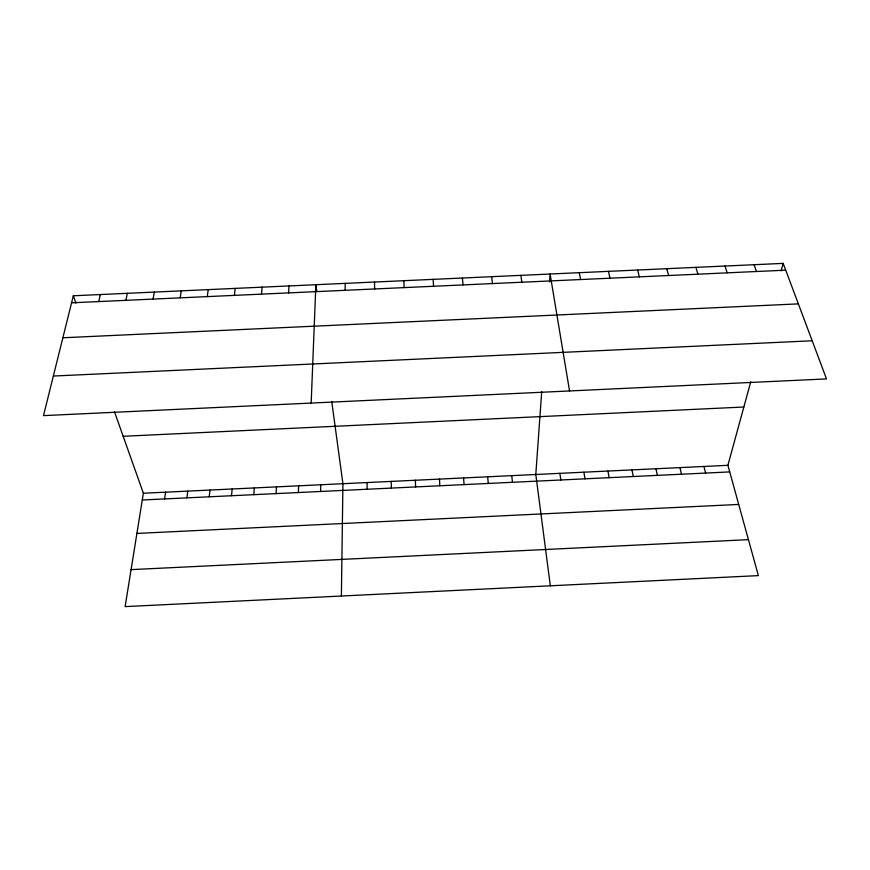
<?xml version="1.0" encoding="UTF-8"?>
<svg xmlns="http://www.w3.org/2000/svg" width="870" height="870" viewBox="0 0 870 870"><rect width="100%" height="100%" fill="white"/><g stroke="black" fill="none" stroke-linecap="round" stroke-linejoin="round"><path stroke-width="1.3" d="M345.118 290.308L345.216 283.37M341.388 596.026L342.921 483.709L331.742 401.462M320.584 491.474L320.791 484.764M311.177 403.071L315.875 284.707L316.756 291.243M298.334 492.54L298.649 485.819M288.546 292.896L288.981 285.936M276.073 493.605L276.497 486.885M541.716 391.609L535.8 474.498L550.34 585.804M549.535 281.913L550.101 274.017L569.545 390.956M253.801 494.671L254.334 487.939M261.478 294.125L262.087 287.165M231.518 495.737L232.159 488.994M234.4 295.365L235.161 288.394M209.224 496.803L209.985 490.06M186.919 497.868L187.79 491.115M207.299 296.605L208.234 289.623M164.604 498.934L165.583 492.181M180.188 297.844L181.275 290.852M114.427 411.64L143.376 493.236L125.128 606.618L758.379 575.614L727.896 465.319L750.745 381.81M153.055 299.084L154.316 292.081M125.911 300.324L127.335 293.32M98.756 301.564L100.344 294.549M73.33 295.778L43.5 415.621L826.5 378.907L783.163 263.382L73.33 295.778L75.918 303.075M781.129 270.831L783.163 263.382M142.278 500L729.712 471.91M136.905 533.43L738.706 504.437M131.076 569.632L748.439 539.65M53.353 376.047L812.199 340.779M123.17 436.283L743.85 407.019M143.376 493.236L727.896 465.319M71.579 302.814L785.708 270.168M62.879 337.767L798.355 303.88M754.094 264.708L756.465 271.505M725.004 266.035L727.2 272.843M695.902 267.373L697.925 274.18M666.779 268.7L668.617 275.518M703.928 466.472L705.624 473.062M637.634 270.026L639.298 276.856M679.948 467.614L681.525 474.215M655.947 468.756L657.415 475.368M608.478 271.353L609.968 278.204M631.946 469.909L633.295 476.521M579.3 272.691L580.616 279.542M607.923 471.051L609.152 477.673M583.9 472.203L584.999 478.826M559.856 473.345L560.846 479.979M520.88 275.355L521.848 282.228M491.648 276.693L492.442 283.576M511.734 475.651L512.484 482.295M487.657 476.793L488.287 483.459M462.405 278.019L463.014 284.914M463.569 477.945L464.069 484.612M433.129 279.357L433.564 286.263M439.459 479.098L439.85 485.775M415.349 480.251L415.61 486.928M403.843 280.695L404.104 287.611M391.217 481.404L391.369 488.092M374.535 282.032L374.622 288.96M367.075 482.556L367.107 489.255"/></g></svg>
